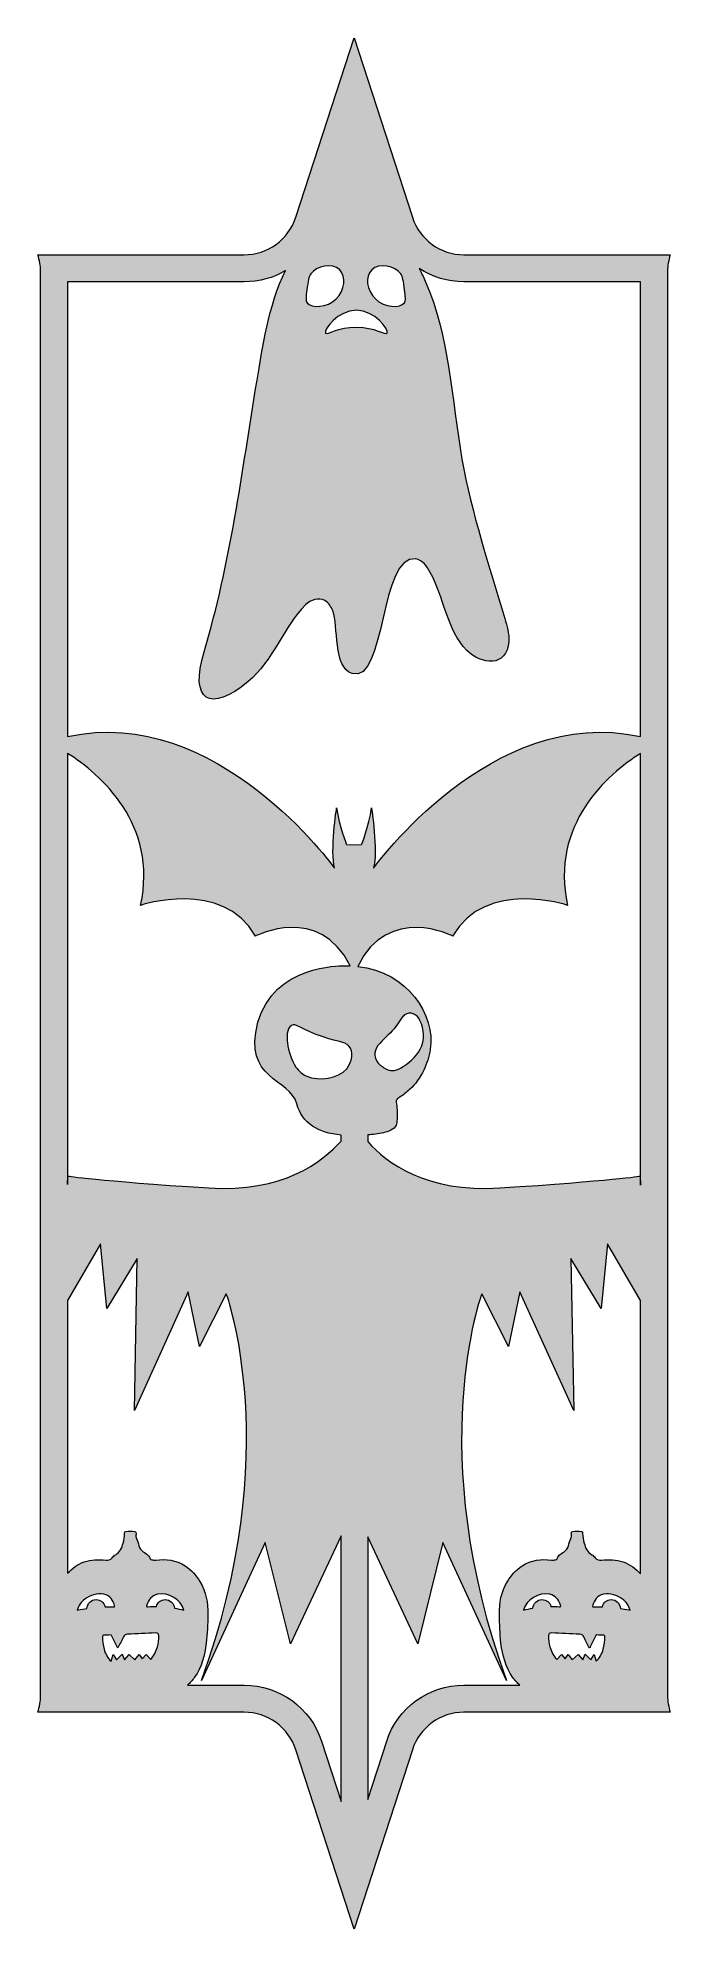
# Model space of a CAD drawing. Header units: centimetres. Extents: x 4.8 to 9.1, y -16.4 to -3.6.
import ezdxf

# ---------------------------------------------------------------- set-up
doc = ezdxf.new("R2010")
doc.units = ezdxf.units.CM
doc.header["$MEASUREMENT"] = 0
doc.layers.add('Layer 1', color=7, linetype='Continuous')

msp = doc.modelspace()

# ---------------------------------------------------------------- hatches: boundary and pattern name
at = {"layer": 'Layer 1', "true_color": 0x6870b5}
h = msp.add_hatch(color=173, dxfattribs=at)
h.dxf.hatch_style = 2
edge = h.paths.add_edge_path()
edge.add_spline(control_points=[(9.114, -5.173), (9.114, -5.134), (9.121, -5.096), (9.132, -5.059), (9.132, -5.059), (7.731, -5.059), (7.731, -5.059), (7.572, -5.059), (7.43, -4.957), (7.382, -4.805), (7.382, -4.805), (6.985, -3.586), (6.985, -3.586), (6.985, -3.586), (6.589, -4.805), (6.589, -4.805), (6.541, -4.957), (6.399, -5.059), (6.24, -5.059), (6.24, -5.059), (4.838, -5.059), (4.838, -5.059), (4.85, -5.096), (4.857, -5.134), (4.857, -5.173), (4.857, -5.173), (4.857, -14.842), (4.857, -14.842), (4.857, -14.881), (4.85, -14.919), (4.838, -14.956), (4.838, -14.956), (6.24, -14.956), (6.24, -14.956), (6.399, -14.956), (6.541, -15.058), (6.589, -15.21), (6.589, -15.21), (6.985, -16.429), (6.985, -16.429), (6.985, -16.429), (7.382, -15.21), (7.382, -15.21), (7.43, -15.058), (7.572, -14.956), (7.731, -14.956), (7.731, -14.956), (9.132, -14.956), (9.132, -14.956), (9.121, -14.919), (9.114, -14.881), (9.114, -14.842), (9.114, -14.842), (9.114, -5.173), (9.114, -5.173)], knot_values=[0, 0, 0, 0, 1, 1, 1, 2, 2, 2, 3, 3, 3, 4, 4, 4, 5, 5, 5, 6, 6, 6, 7, 7, 7, 8, 8, 8, 9, 9, 9, 10, 10, 10, 11, 11, 11, 12, 12, 12, 13, 13, 13, 14, 14, 14, 15, 15, 15, 16, 16, 16, 17, 17, 17, 18, 18, 18, 18], degree=3, periodic=1)
edge = h.paths.add_edge_path()
edge.add_spline(control_points=[(7.105, -5.162), (7.157, -5.11), (7.263, -5.137), (7.302, -5.188), (7.316, -5.208), (7.321, -5.238), (7.328, -5.297), (7.335, -5.345), (7.337, -5.37), (7.327, -5.385), (7.299, -5.424), (7.19, -5.419), (7.13, -5.359), (7.069, -5.298), (7.058, -5.209), (7.105, -5.162)], knot_values=[0, 0, 0, 0, 1, 1, 1, 2, 2, 2, 3, 3, 3, 4, 4, 4, 5, 5, 5, 5], degree=3, periodic=1)
edge = h.paths.add_edge_path()
edge.add_spline(control_points=[(7.001, -5.436), (7.127, -5.436), (7.222, -5.569), (7.21, -5.591), (7.198, -5.608), (7.129, -5.551), (7.003, -5.55), (6.875, -5.549), (6.803, -5.608), (6.792, -5.591), (6.778, -5.569), (6.874, -5.436), (7.001, -5.436)], knot_values=[0, 0, 0, 0, 1, 1, 1, 2, 2, 2, 3, 3, 3, 4, 4, 4, 4], degree=3, periodic=1)
edge = h.paths.add_edge_path()
edge.add_spline(control_points=[(6.665, -5.297), (6.673, -5.238), (6.677, -5.208), (6.692, -5.188), (6.73, -5.137), (6.836, -5.11), (6.888, -5.162), (6.935, -5.209), (6.924, -5.298), (6.863, -5.359), (6.803, -5.419), (6.694, -5.424), (6.666, -5.385), (6.656, -5.37), (6.658, -5.345), (6.665, -5.297)], knot_values=[0, 0, 0, 0, 1, 1, 1, 2, 2, 2, 3, 3, 3, 4, 4, 4, 5, 5, 5, 5], degree=3, periodic=1)
edge = h.paths.add_edge_path()
edge.add_spline(control_points=[(5.234, -14.191), (5.2, -14.191), (5.173, -14.218), (5.172, -14.251), (5.152, -14.254), (5.134, -14.257), (5.114, -14.261), (5.113, -14.261), (5.11, -14.262), (5.105, -14.262), (5.115, -14.231), (5.132, -14.207), (5.157, -14.188), (5.195, -14.16), (5.239, -14.146), (5.287, -14.155), (5.329, -14.163), (5.351, -14.198), (5.36, -14.233), (5.361, -14.24), (5.358, -14.24), (5.353, -14.24), (5.333, -14.239), (5.314, -14.239), (5.295, -14.239), (5.288, -14.211), (5.264, -14.191), (5.234, -14.191)], knot_values=[0, 0, 0, 0, 1, 1, 1, 2, 2, 2, 3, 3, 3, 4, 4, 4, 5, 5, 5, 6, 6, 6, 7, 7, 7, 8, 8, 8, 9, 9, 9, 9], degree=3, periodic=1)
edge = h.paths.add_edge_path()
edge.add_spline(control_points=[(5.65, -14.512), (5.641, -14.543), (5.627, -14.573), (5.605, -14.597), (5.605, -14.597), (5.573, -14.564), (5.573, -14.564), (5.573, -14.564), (5.547, -14.594), (5.547, -14.594), (5.547, -14.594), (5.527, -14.563), (5.527, -14.563), (5.527, -14.563), (5.498, -14.6), (5.498, -14.6), (5.498, -14.6), (5.459, -14.564), (5.459, -14.564), (5.459, -14.564), (5.427, -14.601), (5.427, -14.601), (5.427, -14.601), (5.411, -14.562), (5.411, -14.562), (5.411, -14.562), (5.372, -14.601), (5.372, -14.601), (5.372, -14.601), (5.349, -14.563), (5.349, -14.563), (5.349, -14.563), (5.337, -14.61), (5.337, -14.61), (5.312, -14.589), (5.298, -14.56), (5.288, -14.528), (5.281, -14.499), (5.277, -14.47), (5.277, -14.44), (5.277, -14.435), (5.279, -14.432), (5.285, -14.432), (5.3, -14.432), (5.317, -14.432), (5.333, -14.431), (5.339, -14.431), (5.34, -14.435), (5.342, -14.44), (5.354, -14.463), (5.365, -14.488), (5.377, -14.512), (5.378, -14.515), (5.378, -14.518), (5.381, -14.519), (5.394, -14.494), (5.408, -14.47), (5.42, -14.444), (5.426, -14.431), (5.434, -14.427), (5.448, -14.426), (5.511, -14.424), (5.575, -14.42), (5.639, -14.417), (5.655, -14.417), (5.657, -14.42), (5.659, -14.436), (5.661, -14.462), (5.658, -14.487), (5.65, -14.512)], knot_values=[0, 0, 0, 0, 1, 1, 1, 2, 2, 2, 3, 3, 3, 4, 4, 4, 5, 5, 5, 6, 6, 6, 7, 7, 7, 8, 8, 8, 9, 9, 9, 10, 10, 10, 11, 11, 11, 12, 12, 12, 13, 13, 13, 14, 14, 14, 15, 15, 15, 16, 16, 16, 17, 17, 17, 18, 18, 18, 19, 19, 19, 20, 20, 20, 21, 21, 21, 22, 22, 22, 23, 23, 23, 23], degree=3, periodic=1)
edge = h.paths.add_edge_path()
edge.add_spline(control_points=[(5.767, -14.249), (5.764, -14.217), (5.736, -14.191), (5.703, -14.191), (5.675, -14.191), (5.651, -14.21), (5.644, -14.237), (5.625, -14.237), (5.607, -14.237), (5.588, -14.239), (5.575, -14.241), (5.575, -14.24), (5.579, -14.228), (5.59, -14.191), (5.612, -14.164), (5.651, -14.155), (5.722, -14.139), (5.813, -14.192), (5.83, -14.262), (5.808, -14.257), (5.787, -14.253), (5.767, -14.249)], knot_values=[0, 0, 0, 0, 1, 1, 1, 2, 2, 2, 3, 3, 3, 4, 4, 4, 5, 5, 5, 6, 6, 6, 7, 7, 7, 7], degree=3, periodic=1)
edge = h.paths.add_edge_path()
edge.add_spline(control_points=[(6.897, -15.561), (6.897, -15.561), (6.764, -15.153), (6.764, -15.153), (6.691, -14.924), (6.479, -14.772), (6.24, -14.772), (6.24, -14.772), (5.854, -14.772), (5.854, -14.772), (5.872, -14.756), (5.888, -14.739), (5.903, -14.718), (5.952, -14.649), (5.972, -14.57), (5.982, -14.487), (5.99, -14.422), (5.991, -14.357), (5.993, -14.292), (5.994, -14.213), (5.981, -14.138), (5.939, -14.069), (5.913, -14.025), (5.881, -13.99), (5.839, -13.962), (5.777, -13.922), (5.71, -13.914), (5.639, -13.923), (5.63, -13.924), (5.621, -13.922), (5.613, -13.921), (5.602, -13.919), (5.6, -13.91), (5.596, -13.902), (5.593, -13.899), (5.59, -13.894), (5.586, -13.89), (5.577, -13.88), (5.566, -13.874), (5.554, -13.866), (5.539, -13.857), (5.528, -13.843), (5.524, -13.825), (5.521, -13.807), (5.516, -13.791), (5.509, -13.775), (5.505, -13.766), (5.503, -13.757), (5.505, -13.747), (5.506, -13.738), (5.505, -13.73), (5.495, -13.728), (5.476, -13.725), (5.457, -13.724), (5.437, -13.728), (5.431, -13.729), (5.427, -13.733), (5.427, -13.74), (5.428, -13.763), (5.423, -13.785), (5.417, -13.808), (5.41, -13.841), (5.396, -13.867), (5.367, -13.886), (5.357, -13.891), (5.349, -13.899), (5.343, -13.908), (5.332, -13.922), (5.316, -13.925), (5.3, -13.923), (5.25, -13.917), (5.2, -13.919), (5.152, -13.935), (5.107, -13.952), (5.071, -13.978), (5.041, -14.012), (5.041, -14.012), (5.041, -12.16), (5.041, -12.16), (5.041, -12.16), (5.265, -11.776), (5.265, -11.776), (5.265, -11.776), (5.308, -12.215), (5.308, -12.215), (5.308, -12.215), (5.514, -11.875), (5.514, -11.875), (5.514, -11.875), (5.494, -12.906), (5.494, -12.906), (5.494, -12.906), (5.86, -12.1), (5.86, -12.1), (5.86, -12.1), (5.936, -12.473), (5.936, -12.473), (5.936, -12.473), (6.118, -12.114), (6.118, -12.114), (6.118, -12.114), (6.519, -13.185), (5.949, -14.74), (5.949, -14.74), (6.383, -13.803), (6.383, -13.803), (6.383, -13.803), (6.553, -14.492), (6.553, -14.492), (6.553, -14.492), (6.897, -13.758), (6.897, -13.758), (6.897, -13.758), (6.897, -15.561), (6.897, -15.561)], knot_values=[0, 0, 0, 0, 1, 1, 1, 2, 2, 2, 3, 3, 3, 4, 4, 4, 5, 5, 5, 6, 6, 6, 7, 7, 7, 8, 8, 8, 9, 9, 9, 10, 10, 10, 11, 11, 11, 12, 12, 12, 13, 13, 13, 14, 14, 14, 15, 15, 15, 16, 16, 16, 17, 17, 17, 18, 18, 18, 19, 19, 19, 20, 20, 20, 21, 21, 21, 22, 22, 22, 23, 23, 23, 24, 24, 24, 25, 25, 25, 26, 26, 26, 27, 27, 27, 28, 28, 28, 29, 29, 29, 30, 30, 30, 31, 31, 31, 32, 32, 32, 33, 33, 33, 34, 34, 34, 35, 35, 35, 36, 36, 36, 37, 37, 37, 38, 38, 38, 38], degree=3, periodic=1)
edge = h.paths.add_edge_path()
edge.add_spline(control_points=[(6.897, -11.077), (6.771, -11.221), (6.501, -11.428), (5.997, -11.396), (5.229, -11.346), (5.043, -11.315), (5.043, -11.315), (5.043, -11.315), (5.041, -11.373), (5.041, -11.373), (5.041, -11.373), (5.041, -8.445), (5.041, -8.445), (5.262, -8.587), (5.657, -8.925), (5.536, -9.477), (5.536, -9.477), (6.089, -9.291), (6.317, -9.685), (6.317, -9.685), (6.749, -9.464), (6.959, -9.888), (6.941, -9.887), (6.922, -9.887), (6.903, -9.888), (6.903, -9.888), (6.438, -9.88), (6.333, -10.271), (6.227, -10.662), (6.552, -10.652), (6.597, -10.824), (6.633, -10.959), (6.743, -11.022), (6.897, -11.037), (6.897, -11.037), (6.897, -11.077), (6.897, -11.077)], knot_values=[0, 0, 0, 0, 1, 1, 1, 2, 2, 2, 3, 3, 3, 4, 4, 4, 5, 5, 5, 6, 6, 6, 7, 7, 7, 8, 8, 8, 9, 9, 9, 10, 10, 10, 11, 11, 11, 12, 12, 12, 12], degree=3, periodic=1)
edge = h.paths.add_edge_path()
edge.add_spline(control_points=[(6.936, -10.586), (6.878, -10.657), (6.745, -10.67), (6.664, -10.637), (6.634, -10.625), (6.61, -10.602), (6.591, -10.575), (6.56, -10.526), (6.54, -10.468), (6.533, -10.411), (6.53, -10.377), (6.525, -10.315), (6.56, -10.292), (6.59, -10.272), (6.619, -10.319), (6.775, -10.37), (6.888, -10.407), (6.938, -10.403), (6.961, -10.447), (6.984, -10.491), (6.964, -10.552), (6.936, -10.586)], knot_values=[0, 0, 0, 0, 1, 1, 1, 2, 2, 2, 3, 3, 3, 4, 4, 4, 5, 5, 5, 6, 6, 6, 7, 7, 7, 7], degree=3, periodic=1)
edge = h.paths.add_edge_path()
edge.add_spline(control_points=[(8.261, -14.191), (8.229, -14.191), (8.201, -14.217), (8.199, -14.249), (8.177, -14.253), (8.156, -14.257), (8.135, -14.262), (8.153, -14.192), (8.243, -14.139), (8.315, -14.155), (8.353, -14.164), (8.375, -14.191), (8.386, -14.228), (8.39, -14.24), (8.39, -14.241), (8.377, -14.239), (8.359, -14.237), (8.34, -14.237), (8.322, -14.237), (8.315, -14.21), (8.291, -14.191), (8.261, -14.191)], knot_values=[0, 0, 0, 0, 1, 1, 1, 2, 2, 2, 3, 3, 3, 4, 4, 4, 5, 5, 5, 6, 6, 6, 7, 7, 7, 7], degree=3, periodic=1)
edge = h.paths.add_edge_path()
edge.add_spline(control_points=[(8.677, -14.528), (8.668, -14.56), (8.653, -14.589), (8.628, -14.61), (8.628, -14.61), (8.616, -14.563), (8.616, -14.563), (8.616, -14.563), (8.593, -14.601), (8.593, -14.601), (8.593, -14.601), (8.555, -14.562), (8.555, -14.562), (8.555, -14.562), (8.538, -14.601), (8.538, -14.601), (8.538, -14.601), (8.506, -14.564), (8.506, -14.564), (8.506, -14.564), (8.467, -14.6), (8.467, -14.6), (8.467, -14.6), (8.439, -14.563), (8.439, -14.563), (8.439, -14.563), (8.418, -14.594), (8.418, -14.594), (8.418, -14.594), (8.393, -14.564), (8.393, -14.564), (8.393, -14.564), (8.361, -14.597), (8.361, -14.597), (8.338, -14.573), (8.325, -14.543), (8.315, -14.512), (8.307, -14.487), (8.304, -14.462), (8.306, -14.436), (8.308, -14.42), (8.311, -14.417), (8.326, -14.417), (8.39, -14.42), (8.453, -14.424), (8.518, -14.426), (8.532, -14.427), (8.539, -14.431), (8.545, -14.444), (8.557, -14.47), (8.57, -14.494), (8.583, -14.519), (8.588, -14.518), (8.588, -14.515), (8.589, -14.512), (8.601, -14.488), (8.612, -14.463), (8.624, -14.44), (8.625, -14.435), (8.626, -14.431), (8.633, -14.431), (8.648, -14.432), (8.664, -14.432), (8.681, -14.432), (8.686, -14.432), (8.688, -14.435), (8.688, -14.44), (8.687, -14.47), (8.684, -14.499), (8.677, -14.528)], knot_values=[0, 0, 0, 0, 1, 1, 1, 2, 2, 2, 3, 3, 3, 4, 4, 4, 5, 5, 5, 6, 6, 6, 7, 7, 7, 8, 8, 8, 9, 9, 9, 10, 10, 10, 11, 11, 11, 12, 12, 12, 13, 13, 13, 14, 14, 14, 15, 15, 15, 16, 16, 16, 17, 17, 17, 18, 18, 18, 19, 19, 19, 20, 20, 20, 21, 21, 21, 22, 22, 22, 23, 23, 23, 23], degree=3, periodic=1)
edge = h.paths.add_edge_path()
edge.add_spline(control_points=[(8.851, -14.261), (8.832, -14.257), (8.813, -14.254), (8.794, -14.251), (8.792, -14.218), (8.765, -14.191), (8.731, -14.191), (8.702, -14.191), (8.677, -14.211), (8.671, -14.239), (8.651, -14.239), (8.632, -14.239), (8.613, -14.24), (8.607, -14.24), (8.604, -14.24), (8.605, -14.233), (8.614, -14.198), (8.637, -14.163), (8.678, -14.155), (8.727, -14.146), (8.77, -14.16), (8.809, -14.188), (8.833, -14.207), (8.85, -14.231), (8.859, -14.262), (8.856, -14.262), (8.853, -14.261), (8.851, -14.261)], knot_values=[0, 0, 0, 0, 1, 1, 1, 2, 2, 2, 3, 3, 3, 4, 4, 4, 5, 5, 5, 6, 6, 6, 7, 7, 7, 8, 8, 8, 9, 9, 9, 9], degree=3, periodic=1)
edge = h.paths.add_edge_path()
edge.add_spline(control_points=[(8.93, -14.017), (8.899, -13.98), (8.86, -13.953), (8.813, -13.935), (8.764, -13.919), (8.716, -13.917), (8.665, -13.923), (8.649, -13.925), (8.634, -13.922), (8.623, -13.908), (8.616, -13.899), (8.608, -13.891), (8.599, -13.886), (8.569, -13.867), (8.556, -13.841), (8.548, -13.808), (8.543, -13.785), (8.536, -13.763), (8.537, -13.74), (8.538, -13.733), (8.534, -13.729), (8.529, -13.728), (8.509, -13.724), (8.489, -13.725), (8.47, -13.728), (8.461, -13.73), (8.459, -13.738), (8.461, -13.747), (8.463, -13.757), (8.46, -13.766), (8.456, -13.775), (8.45, -13.791), (8.444, -13.807), (8.441, -13.825), (8.438, -13.843), (8.427, -13.857), (8.411, -13.866), (8.399, -13.874), (8.388, -13.88), (8.379, -13.89), (8.375, -13.894), (8.372, -13.899), (8.37, -13.902), (8.365, -13.91), (8.363, -13.919), (8.352, -13.921), (8.344, -13.922), (8.336, -13.924), (8.326, -13.923), (8.256, -13.914), (8.188, -13.922), (8.127, -13.962), (8.084, -13.99), (8.052, -14.025), (8.027, -14.069), (7.984, -14.138), (7.971, -14.213), (7.972, -14.292), (7.974, -14.357), (7.975, -14.422), (7.982, -14.487), (7.993, -14.57), (8.014, -14.649), (8.062, -14.718), (8.077, -14.739), (8.094, -14.756), (8.111, -14.772), (8.111, -14.772), (7.731, -14.772), (7.731, -14.772), (7.492, -14.772), (7.28, -14.924), (7.207, -15.153), (7.207, -15.153), (7.078, -15.548), (7.078, -15.548), (7.078, -15.548), (7.078, -13.765), (7.078, -13.765), (7.078, -13.765), (7.418, -14.492), (7.418, -14.492), (7.418, -14.492), (7.588, -13.803), (7.588, -13.803), (7.588, -13.803), (8.021, -14.74), (8.021, -14.74), (7.452, -13.185), (7.853, -12.114), (7.853, -12.114), (7.853, -12.114), (8.035, -12.473), (8.035, -12.473), (8.035, -12.473), (8.111, -12.1), (8.111, -12.1), (8.111, -12.1), (8.477, -12.906), (8.477, -12.906), (8.477, -12.906), (8.457, -11.875), (8.457, -11.875), (8.457, -11.875), (8.663, -12.215), (8.663, -12.215), (8.663, -12.215), (8.706, -11.776), (8.706, -11.776), (8.706, -11.776), (8.93, -12.16), (8.93, -12.16), (8.93, -12.16), (8.93, -14.017), (8.93, -14.017)], knot_values=[0, 0, 0, 0, 1, 1, 1, 2, 2, 2, 3, 3, 3, 4, 4, 4, 5, 5, 5, 6, 6, 6, 7, 7, 7, 8, 8, 8, 9, 9, 9, 10, 10, 10, 11, 11, 11, 12, 12, 12, 13, 13, 13, 14, 14, 14, 15, 15, 15, 16, 16, 16, 17, 17, 17, 18, 18, 18, 19, 19, 19, 20, 20, 20, 21, 21, 21, 22, 22, 22, 23, 23, 23, 24, 24, 24, 25, 25, 25, 26, 26, 26, 27, 27, 27, 28, 28, 28, 29, 29, 29, 30, 30, 30, 31, 31, 31, 32, 32, 32, 33, 33, 33, 34, 34, 34, 35, 35, 35, 36, 36, 36, 37, 37, 37, 38, 38, 38, 38], degree=3, periodic=1)
edge = h.paths.add_edge_path()
edge.add_spline(control_points=[(8.93, -11.377), (8.93, -11.377), (8.928, -11.315), (8.928, -11.315), (8.928, -11.315), (8.741, -11.346), (7.974, -11.396), (7.475, -11.427), (7.206, -11.226), (7.078, -11.081), (7.078, -11.081), (7.078, -11.036), (7.078, -11.036), (7.114, -11.033), (7.15, -11.029), (7.185, -11.021), (7.215, -11.013), (7.259, -11.001), (7.271, -10.969), (7.276, -10.957), (7.277, -10.944), (7.277, -10.931), (7.279, -10.896), (7.278, -10.859), (7.273, -10.825), (7.272, -10.818), (7.271, -10.811), (7.272, -10.804), (7.274, -10.791), (7.286, -10.785), (7.297, -10.779), (7.32, -10.764), (7.342, -10.747), (7.362, -10.728), (7.402, -10.691), (7.435, -10.646), (7.459, -10.597), (7.48, -10.552), (7.495, -10.503), (7.503, -10.455), (7.539, -10.225), (7.353, -9.927), (7.01, -9.891), (7.22, -9.463), (7.654, -9.685), (7.654, -9.685), (7.882, -9.291), (8.435, -9.477), (8.435, -9.477), (8.314, -8.925), (8.709, -8.587), (8.93, -8.445), (8.93, -8.445), (8.93, -11.377), (8.93, -11.377)], knot_values=[0, 0, 0, 0, 1, 1, 1, 2, 2, 2, 3, 3, 3, 4, 4, 4, 5, 5, 5, 6, 6, 6, 7, 7, 7, 8, 8, 8, 9, 9, 9, 10, 10, 10, 11, 11, 11, 12, 12, 12, 13, 13, 13, 14, 14, 14, 15, 15, 15, 16, 16, 16, 17, 17, 17, 18, 18, 18, 18], degree=3, periodic=1)
edge = h.paths.add_edge_path()
edge.add_spline(control_points=[(7.174, -10.399), (7.21, -10.362), (7.251, -10.328), (7.281, -10.284), (7.293, -10.266), (7.303, -10.248), (7.317, -10.231), (7.322, -10.228), (7.325, -10.225), (7.328, -10.221), (7.368, -10.192), (7.412, -10.215), (7.433, -10.259), (7.463, -10.32), (7.468, -10.392), (7.435, -10.454), (7.405, -10.508), (7.352, -10.552), (7.3, -10.583), (7.264, -10.602), (7.232, -10.605), (7.196, -10.584), (7.174, -10.572), (7.153, -10.556), (7.14, -10.535), (7.106, -10.481), (7.136, -10.438), (7.174, -10.399)], knot_values=[0, 0, 0, 0, 1, 1, 1, 2, 2, 2, 3, 3, 3, 4, 4, 4, 5, 5, 5, 6, 6, 6, 7, 7, 7, 8, 8, 8, 9, 9, 9, 9], degree=3, periodic=1)
edge = h.paths.add_edge_path()
edge.add_spline(control_points=[(8.93, -8.331), (7.915, -8.108), (7.118, -9.225), (7.118, -9.225), (7.149, -9.11), (7.104, -8.815), (7.104, -8.815), (7.088, -8.94), (7.036, -9.064), (7.036, -9.064), (7.036, -9.064), (6.985, -9.066), (6.985, -9.066), (6.985, -9.066), (6.935, -9.064), (6.935, -9.064), (6.935, -9.064), (6.882, -8.94), (6.867, -8.815), (6.867, -8.815), (6.822, -9.11), (6.853, -9.225), (6.853, -9.225), (6.056, -8.108), (5.041, -8.331), (5.041, -8.331), (5.041, -5.243), (5.041, -5.243), (5.041, -5.243), (6.24, -5.243), (6.24, -5.243), (6.341, -5.243), (6.438, -5.217), (6.52, -5.166), (6.404, -5.401), (6.361, -5.705), (6.327, -5.91), (6.275, -6.226), (6.23, -6.54), (6.174, -6.852), (6.12, -7.154), (6.057, -7.456), (5.967, -7.755), (5.866, -8.09), (6.008, -8.172), (6.266, -7.958), (6.438, -7.816), (6.506, -7.586), (6.656, -7.436), (6.69, -7.402), (6.746, -7.384), (6.787, -7.407), (6.814, -7.422), (6.83, -7.45), (6.841, -7.478), (6.88, -7.577), (6.841, -7.863), (6.973, -7.903), (7.201, -7.973), (7.159, -7.086), (7.405, -7.125), (7.451, -7.132), (7.48, -7.176), (7.503, -7.216), (7.594, -7.381), (7.616, -7.608), (7.751, -7.746), (7.847, -7.843), (8.026, -7.864), (8.036, -7.685), (8.039, -7.632), (8.024, -7.579), (8.009, -7.529), (7.902, -7.171), (7.784, -6.815), (7.718, -6.447), (7.646, -6.041), (7.636, -5.615), (7.469, -5.238), (7.456, -5.209), (7.442, -5.181), (7.428, -5.152), (7.516, -5.211), (7.621, -5.243), (7.731, -5.243), (7.731, -5.243), (8.93, -5.243), (8.93, -5.243), (8.93, -5.243), (8.93, -8.331), (8.93, -8.331)], knot_values=[0, 0, 0, 0, 1, 1, 1, 2, 2, 2, 3, 3, 3, 4, 4, 4, 5, 5, 5, 6, 6, 6, 7, 7, 7, 8, 8, 8, 9, 9, 9, 10, 10, 10, 11, 11, 11, 12, 12, 12, 13, 13, 13, 14, 14, 14, 15, 15, 15, 16, 16, 16, 17, 17, 17, 18, 18, 18, 19, 19, 19, 20, 20, 20, 21, 21, 21, 22, 22, 22, 23, 23, 23, 24, 24, 24, 25, 25, 25, 26, 26, 26, 27, 27, 27, 28, 28, 28, 29, 29, 29, 30, 30, 30, 30], degree=3, periodic=1)

# ---------------------------------------------------------------- linework, layer by layer
at = {"layer": 'Layer 1', "lineweight": 0}
for points, knots in [([(9.114, -5.173), (9.114, -5.134), (9.121, -5.096), (9.132, -5.059), (9.132, -5.059), (7.731, -5.059), (7.731, -5.059), (7.572, -5.059), (7.43, -4.957), (7.382, -4.805), (7.382, -4.805), (6.985, -3.586), (6.985, -3.586), (6.985, -3.586), (6.589, -4.805), (6.589, -4.805), (6.541, -4.957), (6.399, -5.059), (6.24, -5.059), (6.24, -5.059), (4.838, -5.059), (4.838, -5.059), (4.85, -5.096), (4.857, -5.134), (4.857, -5.173), (4.857, -5.173), (4.857, -14.842), (4.857, -14.842), (4.857, -14.881), (4.85, -14.919), (4.838, -14.956), (4.838, -14.956), (6.24, -14.956), (6.24, -14.956), (6.399, -14.956), (6.541, -15.058), (6.589, -15.21), (6.589, -15.21), (6.985, -16.429), (6.985, -16.429), (6.985, -16.429), (7.382, -15.21), (7.382, -15.21), (7.43, -15.058), (7.572, -14.956), (7.731, -14.956), (7.731, -14.956), (9.132, -14.956), (9.132, -14.956), (9.121, -14.919), (9.114, -14.881), (9.114, -14.842), (9.114, -14.842), (9.114, -5.173), (9.114, -5.173)], [0, 0, 0, 0, 1, 1, 1, 2, 2, 2, 3, 3, 3, 4, 4, 4, 5, 5, 5, 6, 6, 6, 7, 7, 7, 8, 8, 8, 9, 9, 9, 10, 10, 10, 11, 11, 11, 12, 12, 12, 13, 13, 13, 14, 14, 14, 15, 15, 15, 16, 16, 16, 17, 17, 17, 18, 18, 18, 18]), ([(6.665, -5.297), (6.673, -5.238), (6.677, -5.208), (6.692, -5.188), (6.73, -5.137), (6.836, -5.11), (6.888, -5.162), (6.935, -5.209), (6.924, -5.298), (6.863, -5.359), (6.803, -5.419), (6.694, -5.424), (6.666, -5.385), (6.656, -5.37), (6.658, -5.345), (6.665, -5.297)], [0, 0, 0, 0, 1, 1, 1, 2, 2, 2, 3, 3, 3, 4, 4, 4, 5, 5, 5, 5]), ([(7.105, -5.162), (7.157, -5.11), (7.263, -5.137), (7.302, -5.188), (7.316, -5.208), (7.321, -5.238), (7.328, -5.297), (7.335, -5.345), (7.337, -5.37), (7.327, -5.385), (7.299, -5.424), (7.19, -5.419), (7.13, -5.359), (7.069, -5.298), (7.058, -5.209), (7.105, -5.162)], [0, 0, 0, 0, 1, 1, 1, 2, 2, 2, 3, 3, 3, 4, 4, 4, 5, 5, 5, 5]), ([(8.93, -8.331), (7.915, -8.108), (7.118, -9.225), (7.118, -9.225), (7.149, -9.11), (7.104, -8.815), (7.104, -8.815), (7.088, -8.94), (7.036, -9.064), (7.036, -9.064), (7.036, -9.064), (6.985, -9.066), (6.985, -9.066), (6.985, -9.066), (6.935, -9.064), (6.935, -9.064), (6.935, -9.064), (6.882, -8.94), (6.867, -8.815), (6.867, -8.815), (6.822, -9.11), (6.853, -9.225), (6.853, -9.225), (6.056, -8.108), (5.041, -8.331), (5.041, -8.331), (5.041, -5.243), (5.041, -5.243), (5.041, -5.243), (6.24, -5.243), (6.24, -5.243), (6.341, -5.243), (6.438, -5.217), (6.52, -5.166), (6.404, -5.401), (6.361, -5.705), (6.327, -5.91), (6.275, -6.226), (6.23, -6.54), (6.174, -6.852), (6.12, -7.154), (6.057, -7.456), (5.967, -7.755), (5.866, -8.09), (6.008, -8.172), (6.266, -7.958), (6.438, -7.816), (6.506, -7.586), (6.656, -7.436), (6.69, -7.402), (6.746, -7.384), (6.787, -7.407), (6.814, -7.422), (6.83, -7.45), (6.841, -7.478), (6.88, -7.577), (6.841, -7.863), (6.973, -7.903), (7.201, -7.973), (7.159, -7.086), (7.405, -7.125), (7.451, -7.132), (7.48, -7.176), (7.503, -7.216), (7.594, -7.381), (7.616, -7.608), (7.751, -7.746), (7.847, -7.843), (8.026, -7.864), (8.036, -7.685), (8.039, -7.632), (8.024, -7.579), (8.009, -7.529), (7.902, -7.171), (7.784, -6.815), (7.718, -6.447), (7.646, -6.041), (7.636, -5.615), (7.469, -5.238), (7.456, -5.209), (7.442, -5.181), (7.428, -5.152), (7.516, -5.211), (7.621, -5.243), (7.731, -5.243), (7.731, -5.243), (8.93, -5.243), (8.93, -5.243), (8.93, -5.243), (8.93, -8.331), (8.93, -8.331)], [0, 0, 0, 0, 1, 1, 1, 2, 2, 2, 3, 3, 3, 4, 4, 4, 5, 5, 5, 6, 6, 6, 7, 7, 7, 8, 8, 8, 9, 9, 9, 10, 10, 10, 11, 11, 11, 12, 12, 12, 13, 13, 13, 14, 14, 14, 15, 15, 15, 16, 16, 16, 17, 17, 17, 18, 18, 18, 19, 19, 19, 20, 20, 20, 21, 21, 21, 22, 22, 22, 23, 23, 23, 24, 24, 24, 25, 25, 25, 26, 26, 26, 27, 27, 27, 28, 28, 28, 29, 29, 29, 30, 30, 30, 30]), ([(7.001, -5.436), (7.127, -5.436), (7.222, -5.569), (7.21, -5.591), (7.198, -5.608), (7.129, -5.551), (7.003, -5.55), (6.875, -5.549), (6.803, -5.608), (6.792, -5.591), (6.778, -5.569), (6.874, -5.436), (7.001, -5.436)], [0, 0, 0, 0, 1, 1, 1, 2, 2, 2, 3, 3, 3, 4, 4, 4, 4]), ([(6.897, -11.077), (6.771, -11.221), (6.501, -11.428), (5.997, -11.396), (5.229, -11.346), (5.043, -11.315), (5.043, -11.315), (5.043, -11.315), (5.041, -11.373), (5.041, -11.373), (5.041, -11.373), (5.041, -8.445), (5.041, -8.445), (5.262, -8.587), (5.657, -8.925), (5.536, -9.477), (5.536, -9.477), (6.089, -9.291), (6.317, -9.685), (6.317, -9.685), (6.749, -9.464), (6.959, -9.888), (6.941, -9.887), (6.922, -9.887), (6.903, -9.888), (6.903, -9.888), (6.438, -9.88), (6.333, -10.271), (6.227, -10.662), (6.552, -10.652), (6.597, -10.824), (6.633, -10.959), (6.743, -11.022), (6.897, -11.037), (6.897, -11.037), (6.897, -11.077), (6.897, -11.077)], [0, 0, 0, 0, 1, 1, 1, 2, 2, 2, 3, 3, 3, 4, 4, 4, 5, 5, 5, 6, 6, 6, 7, 7, 7, 8, 8, 8, 9, 9, 9, 10, 10, 10, 11, 11, 11, 12, 12, 12, 12]), ([(8.93, -11.377), (8.93, -11.377), (8.928, -11.315), (8.928, -11.315), (8.928, -11.315), (8.741, -11.346), (7.974, -11.396), (7.475, -11.427), (7.206, -11.226), (7.078, -11.081), (7.078, -11.081), (7.078, -11.036), (7.078, -11.036), (7.114, -11.033), (7.15, -11.029), (7.185, -11.021), (7.215, -11.013), (7.259, -11.001), (7.271, -10.969), (7.276, -10.957), (7.277, -10.944), (7.277, -10.931), (7.279, -10.896), (7.278, -10.859), (7.273, -10.825), (7.272, -10.818), (7.271, -10.811), (7.272, -10.804), (7.274, -10.791), (7.286, -10.785), (7.297, -10.779), (7.32, -10.764), (7.342, -10.747), (7.362, -10.728), (7.402, -10.691), (7.435, -10.646), (7.459, -10.597), (7.48, -10.552), (7.495, -10.503), (7.503, -10.455), (7.539, -10.225), (7.353, -9.927), (7.01, -9.891), (7.22, -9.463), (7.654, -9.685), (7.654, -9.685), (7.882, -9.291), (8.435, -9.477), (8.435, -9.477), (8.314, -8.925), (8.709, -8.587), (8.93, -8.445), (8.93, -8.445), (8.93, -11.377), (8.93, -11.377)], [0, 0, 0, 0, 1, 1, 1, 2, 2, 2, 3, 3, 3, 4, 4, 4, 5, 5, 5, 6, 6, 6, 7, 7, 7, 8, 8, 8, 9, 9, 9, 10, 10, 10, 11, 11, 11, 12, 12, 12, 13, 13, 13, 14, 14, 14, 15, 15, 15, 16, 16, 16, 17, 17, 17, 18, 18, 18, 18]), ([(6.936, -10.586), (6.878, -10.657), (6.745, -10.67), (6.664, -10.637), (6.634, -10.625), (6.61, -10.602), (6.591, -10.575), (6.56, -10.526), (6.54, -10.468), (6.533, -10.411), (6.53, -10.377), (6.525, -10.315), (6.56, -10.292), (6.59, -10.272), (6.619, -10.319), (6.775, -10.37), (6.888, -10.407), (6.938, -10.403), (6.961, -10.447), (6.984, -10.491), (6.964, -10.552), (6.936, -10.586)], [0, 0, 0, 0, 1, 1, 1, 2, 2, 2, 3, 3, 3, 4, 4, 4, 5, 5, 5, 6, 6, 6, 7, 7, 7, 7]), ([(7.174, -10.399), (7.21, -10.362), (7.251, -10.328), (7.281, -10.284), (7.293, -10.266), (7.303, -10.248), (7.317, -10.231), (7.322, -10.228), (7.325, -10.225), (7.328, -10.221), (7.368, -10.192), (7.412, -10.215), (7.433, -10.259), (7.463, -10.32), (7.468, -10.392), (7.435, -10.454), (7.405, -10.508), (7.352, -10.552), (7.3, -10.583), (7.264, -10.602), (7.232, -10.605), (7.196, -10.584), (7.174, -10.572), (7.153, -10.556), (7.14, -10.535), (7.106, -10.481), (7.136, -10.438), (7.174, -10.399)], [0, 0, 0, 0, 1, 1, 1, 2, 2, 2, 3, 3, 3, 4, 4, 4, 5, 5, 5, 6, 6, 6, 7, 7, 7, 8, 8, 8, 9, 9, 9, 9]), ([(6.897, -15.561), (6.897, -15.561), (6.764, -15.153), (6.764, -15.153), (6.691, -14.924), (6.479, -14.772), (6.24, -14.772), (6.24, -14.772), (5.854, -14.772), (5.854, -14.772), (5.872, -14.756), (5.888, -14.739), (5.903, -14.718), (5.952, -14.649), (5.972, -14.57), (5.982, -14.487), (5.99, -14.422), (5.991, -14.357), (5.993, -14.292), (5.994, -14.213), (5.981, -14.138), (5.939, -14.069), (5.913, -14.025), (5.881, -13.99), (5.839, -13.962), (5.777, -13.922), (5.71, -13.914), (5.639, -13.923), (5.63, -13.924), (5.621, -13.922), (5.613, -13.921), (5.602, -13.919), (5.6, -13.91), (5.596, -13.902), (5.593, -13.899), (5.59, -13.894), (5.586, -13.89), (5.577, -13.88), (5.566, -13.874), (5.554, -13.866), (5.539, -13.857), (5.528, -13.843), (5.524, -13.825), (5.521, -13.807), (5.516, -13.791), (5.509, -13.775), (5.505, -13.766), (5.503, -13.757), (5.505, -13.747), (5.506, -13.738), (5.505, -13.73), (5.495, -13.728), (5.476, -13.725), (5.457, -13.724), (5.437, -13.728), (5.431, -13.729), (5.427, -13.733), (5.427, -13.74), (5.428, -13.763), (5.423, -13.785), (5.417, -13.808), (5.41, -13.841), (5.396, -13.867), (5.367, -13.886), (5.357, -13.891), (5.349, -13.899), (5.343, -13.908), (5.332, -13.922), (5.316, -13.925), (5.3, -13.923), (5.25, -13.917), (5.2, -13.919), (5.152, -13.935), (5.107, -13.952), (5.071, -13.978), (5.041, -14.012), (5.041, -14.012), (5.041, -12.16), (5.041, -12.16), (5.041, -12.16), (5.265, -11.776), (5.265, -11.776), (5.265, -11.776), (5.308, -12.215), (5.308, -12.215), (5.308, -12.215), (5.514, -11.875), (5.514, -11.875), (5.514, -11.875), (5.494, -12.906), (5.494, -12.906), (5.494, -12.906), (5.86, -12.1), (5.86, -12.1), (5.86, -12.1), (5.936, -12.473), (5.936, -12.473), (5.936, -12.473), (6.118, -12.114), (6.118, -12.114), (6.118, -12.114), (6.519, -13.185), (5.949, -14.74), (5.949, -14.74), (6.383, -13.803), (6.383, -13.803), (6.383, -13.803), (6.553, -14.492), (6.553, -14.492), (6.553, -14.492), (6.897, -13.758), (6.897, -13.758), (6.897, -13.758), (6.897, -15.561), (6.897, -15.561)], [0, 0, 0, 0, 1, 1, 1, 2, 2, 2, 3, 3, 3, 4, 4, 4, 5, 5, 5, 6, 6, 6, 7, 7, 7, 8, 8, 8, 9, 9, 9, 10, 10, 10, 11, 11, 11, 12, 12, 12, 13, 13, 13, 14, 14, 14, 15, 15, 15, 16, 16, 16, 17, 17, 17, 18, 18, 18, 19, 19, 19, 20, 20, 20, 21, 21, 21, 22, 22, 22, 23, 23, 23, 24, 24, 24, 25, 25, 25, 26, 26, 26, 27, 27, 27, 28, 28, 28, 29, 29, 29, 30, 30, 30, 31, 31, 31, 32, 32, 32, 33, 33, 33, 34, 34, 34, 35, 35, 35, 36, 36, 36, 37, 37, 37, 38, 38, 38, 38]), ([(8.93, -14.017), (8.899, -13.98), (8.86, -13.953), (8.813, -13.935), (8.764, -13.919), (8.716, -13.917), (8.665, -13.923), (8.649, -13.925), (8.634, -13.922), (8.623, -13.908), (8.616, -13.899), (8.608, -13.891), (8.599, -13.886), (8.569, -13.867), (8.556, -13.841), (8.548, -13.808), (8.543, -13.785), (8.536, -13.763), (8.537, -13.74), (8.538, -13.733), (8.534, -13.729), (8.529, -13.728), (8.509, -13.724), (8.489, -13.725), (8.47, -13.728), (8.461, -13.73), (8.459, -13.738), (8.461, -13.747), (8.463, -13.757), (8.46, -13.766), (8.456, -13.775), (8.45, -13.791), (8.444, -13.807), (8.441, -13.825), (8.438, -13.843), (8.427, -13.857), (8.411, -13.866), (8.399, -13.874), (8.388, -13.88), (8.379, -13.89), (8.375, -13.894), (8.372, -13.899), (8.37, -13.902), (8.365, -13.91), (8.363, -13.919), (8.352, -13.921), (8.344, -13.922), (8.336, -13.924), (8.326, -13.923), (8.256, -13.914), (8.188, -13.922), (8.127, -13.962), (8.084, -13.99), (8.052, -14.025), (8.027, -14.069), (7.984, -14.138), (7.971, -14.213), (7.972, -14.292), (7.974, -14.357), (7.975, -14.422), (7.982, -14.487), (7.993, -14.57), (8.014, -14.649), (8.062, -14.718), (8.077, -14.739), (8.094, -14.756), (8.111, -14.772), (8.111, -14.772), (7.731, -14.772), (7.731, -14.772), (7.492, -14.772), (7.28, -14.924), (7.207, -15.153), (7.207, -15.153), (7.078, -15.548), (7.078, -15.548), (7.078, -15.548), (7.078, -13.765), (7.078, -13.765), (7.078, -13.765), (7.418, -14.492), (7.418, -14.492), (7.418, -14.492), (7.588, -13.803), (7.588, -13.803), (7.588, -13.803), (8.021, -14.74), (8.021, -14.74), (7.452, -13.185), (7.853, -12.114), (7.853, -12.114), (7.853, -12.114), (8.035, -12.473), (8.035, -12.473), (8.035, -12.473), (8.111, -12.1), (8.111, -12.1), (8.111, -12.1), (8.477, -12.906), (8.477, -12.906), (8.477, -12.906), (8.457, -11.875), (8.457, -11.875), (8.457, -11.875), (8.663, -12.215), (8.663, -12.215), (8.663, -12.215), (8.706, -11.776), (8.706, -11.776), (8.706, -11.776), (8.93, -12.16), (8.93, -12.16), (8.93, -12.16), (8.93, -14.017), (8.93, -14.017)], [0, 0, 0, 0, 1, 1, 1, 2, 2, 2, 3, 3, 3, 4, 4, 4, 5, 5, 5, 6, 6, 6, 7, 7, 7, 8, 8, 8, 9, 9, 9, 10, 10, 10, 11, 11, 11, 12, 12, 12, 13, 13, 13, 14, 14, 14, 15, 15, 15, 16, 16, 16, 17, 17, 17, 18, 18, 18, 19, 19, 19, 20, 20, 20, 21, 21, 21, 22, 22, 22, 23, 23, 23, 24, 24, 24, 25, 25, 25, 26, 26, 26, 27, 27, 27, 28, 28, 28, 29, 29, 29, 30, 30, 30, 31, 31, 31, 32, 32, 32, 33, 33, 33, 34, 34, 34, 35, 35, 35, 36, 36, 36, 37, 37, 37, 38, 38, 38, 38]), ([(5.234, -14.191), (5.2, -14.191), (5.173, -14.218), (5.172, -14.251), (5.152, -14.254), (5.134, -14.257), (5.114, -14.261), (5.113, -14.261), (5.11, -14.262), (5.105, -14.262), (5.115, -14.231), (5.132, -14.207), (5.157, -14.188), (5.195, -14.16), (5.239, -14.146), (5.287, -14.155), (5.329, -14.163), (5.351, -14.198), (5.36, -14.233), (5.361, -14.24), (5.358, -14.24), (5.353, -14.24), (5.333, -14.239), (5.314, -14.239), (5.295, -14.239), (5.288, -14.211), (5.264, -14.191), (5.234, -14.191)], [0, 0, 0, 0, 1, 1, 1, 2, 2, 2, 3, 3, 3, 4, 4, 4, 5, 5, 5, 6, 6, 6, 7, 7, 7, 8, 8, 8, 9, 9, 9, 9]), ([(5.767, -14.249), (5.764, -14.217), (5.736, -14.191), (5.703, -14.191), (5.675, -14.191), (5.651, -14.21), (5.644, -14.237), (5.625, -14.237), (5.607, -14.237), (5.588, -14.239), (5.575, -14.241), (5.575, -14.24), (5.579, -14.228), (5.59, -14.191), (5.612, -14.164), (5.651, -14.155), (5.722, -14.139), (5.813, -14.192), (5.83, -14.262), (5.808, -14.257), (5.787, -14.253), (5.767, -14.249)], [0, 0, 0, 0, 1, 1, 1, 2, 2, 2, 3, 3, 3, 4, 4, 4, 5, 5, 5, 6, 6, 6, 7, 7, 7, 7]), ([(8.261, -14.191), (8.229, -14.191), (8.201, -14.217), (8.199, -14.249), (8.177, -14.253), (8.156, -14.257), (8.135, -14.262), (8.153, -14.192), (8.243, -14.139), (8.315, -14.155), (8.353, -14.164), (8.375, -14.191), (8.386, -14.228), (8.39, -14.24), (8.39, -14.241), (8.377, -14.239), (8.359, -14.237), (8.34, -14.237), (8.322, -14.237), (8.315, -14.21), (8.291, -14.191), (8.261, -14.191)], [0, 0, 0, 0, 1, 1, 1, 2, 2, 2, 3, 3, 3, 4, 4, 4, 5, 5, 5, 6, 6, 6, 7, 7, 7, 7]), ([(8.851, -14.261), (8.832, -14.257), (8.813, -14.254), (8.794, -14.251), (8.792, -14.218), (8.765, -14.191), (8.731, -14.191), (8.702, -14.191), (8.677, -14.211), (8.671, -14.239), (8.651, -14.239), (8.632, -14.239), (8.613, -14.24), (8.607, -14.24), (8.604, -14.24), (8.605, -14.233), (8.614, -14.198), (8.637, -14.163), (8.678, -14.155), (8.727, -14.146), (8.77, -14.16), (8.809, -14.188), (8.833, -14.207), (8.85, -14.231), (8.859, -14.262), (8.856, -14.262), (8.853, -14.261), (8.851, -14.261)], [0, 0, 0, 0, 1, 1, 1, 2, 2, 2, 3, 3, 3, 4, 4, 4, 5, 5, 5, 6, 6, 6, 7, 7, 7, 8, 8, 8, 9, 9, 9, 9]), ([(5.65, -14.512), (5.641, -14.543), (5.627, -14.573), (5.605, -14.597), (5.605, -14.597), (5.573, -14.564), (5.573, -14.564), (5.573, -14.564), (5.547, -14.594), (5.547, -14.594), (5.547, -14.594), (5.527, -14.563), (5.527, -14.563), (5.527, -14.563), (5.498, -14.6), (5.498, -14.6), (5.498, -14.6), (5.459, -14.564), (5.459, -14.564), (5.459, -14.564), (5.427, -14.601), (5.427, -14.601), (5.427, -14.601), (5.411, -14.562), (5.411, -14.562), (5.411, -14.562), (5.372, -14.601), (5.372, -14.601), (5.372, -14.601), (5.349, -14.563), (5.349, -14.563), (5.349, -14.563), (5.337, -14.61), (5.337, -14.61), (5.312, -14.589), (5.298, -14.56), (5.288, -14.528), (5.281, -14.499), (5.277, -14.47), (5.277, -14.44), (5.277, -14.435), (5.279, -14.432), (5.285, -14.432), (5.3, -14.432), (5.317, -14.432), (5.333, -14.431), (5.339, -14.431), (5.34, -14.435), (5.342, -14.44), (5.354, -14.463), (5.365, -14.488), (5.377, -14.512), (5.378, -14.515), (5.378, -14.518), (5.381, -14.519), (5.394, -14.494), (5.408, -14.47), (5.42, -14.444), (5.426, -14.431), (5.434, -14.427), (5.448, -14.426), (5.511, -14.424), (5.575, -14.42), (5.639, -14.417), (5.655, -14.417), (5.657, -14.42), (5.659, -14.436), (5.661, -14.462), (5.658, -14.487), (5.65, -14.512)], [0, 0, 0, 0, 1, 1, 1, 2, 2, 2, 3, 3, 3, 4, 4, 4, 5, 5, 5, 6, 6, 6, 7, 7, 7, 8, 8, 8, 9, 9, 9, 10, 10, 10, 11, 11, 11, 12, 12, 12, 13, 13, 13, 14, 14, 14, 15, 15, 15, 16, 16, 16, 17, 17, 17, 18, 18, 18, 19, 19, 19, 20, 20, 20, 21, 21, 21, 22, 22, 22, 23, 23, 23, 23]), ([(8.677, -14.528), (8.668, -14.56), (8.653, -14.589), (8.628, -14.61), (8.628, -14.61), (8.616, -14.563), (8.616, -14.563), (8.616, -14.563), (8.593, -14.601), (8.593, -14.601), (8.593, -14.601), (8.555, -14.562), (8.555, -14.562), (8.555, -14.562), (8.538, -14.601), (8.538, -14.601), (8.538, -14.601), (8.506, -14.564), (8.506, -14.564), (8.506, -14.564), (8.467, -14.6), (8.467, -14.6), (8.467, -14.6), (8.439, -14.563), (8.439, -14.563), (8.439, -14.563), (8.418, -14.594), (8.418, -14.594), (8.418, -14.594), (8.393, -14.564), (8.393, -14.564), (8.393, -14.564), (8.361, -14.597), (8.361, -14.597), (8.338, -14.573), (8.325, -14.543), (8.315, -14.512), (8.307, -14.487), (8.304, -14.462), (8.306, -14.436), (8.308, -14.42), (8.311, -14.417), (8.326, -14.417), (8.39, -14.42), (8.453, -14.424), (8.518, -14.426), (8.532, -14.427), (8.539, -14.431), (8.545, -14.444), (8.557, -14.47), (8.57, -14.494), (8.583, -14.519), (8.588, -14.518), (8.588, -14.515), (8.589, -14.512), (8.601, -14.488), (8.612, -14.463), (8.624, -14.44), (8.625, -14.435), (8.626, -14.431), (8.633, -14.431), (8.648, -14.432), (8.664, -14.432), (8.681, -14.432), (8.686, -14.432), (8.688, -14.435), (8.688, -14.44), (8.687, -14.47), (8.684, -14.499), (8.677, -14.528)], [0, 0, 0, 0, 1, 1, 1, 2, 2, 2, 3, 3, 3, 4, 4, 4, 5, 5, 5, 6, 6, 6, 7, 7, 7, 8, 8, 8, 9, 9, 9, 10, 10, 10, 11, 11, 11, 12, 12, 12, 13, 13, 13, 14, 14, 14, 15, 15, 15, 16, 16, 16, 17, 17, 17, 18, 18, 18, 19, 19, 19, 20, 20, 20, 21, 21, 21, 22, 22, 22, 23, 23, 23, 23])]:
    msp.add_open_spline(points, degree=3, knots=knots, dxfattribs=at)

doc.saveas('drawing.dxf')
